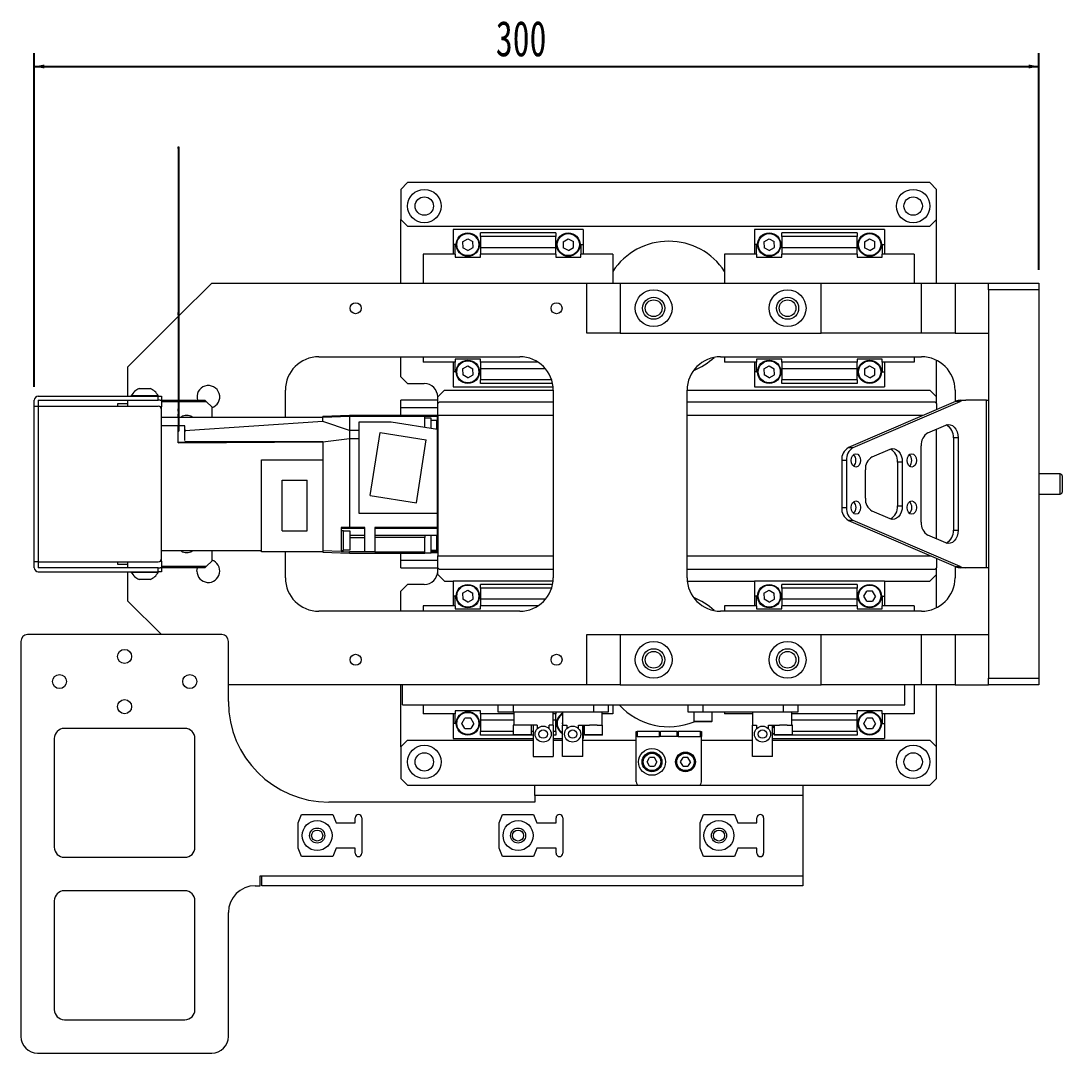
# Model space of a CAD drawing. Header units: millimetres. Extents: x 19 to 1667, y -46 to 1235.
# Drawn here: x 444.6 to 755.6, y 443.2 to 751.5 of the extents above; entities that cross this region are included whole.
import ezdxf

# ---------------------------------------------------------------- set-up
doc = ezdxf.new("R2010")
doc.units = ezdxf.units.MM
doc.header["$LTSCALE"] = 4
doc.layers.add('1', color=70, linetype='Continuous')
doc.styles.add('SLDTEXTSTYLE2', font='TXT', dxfattribs={"width": 0.7})
doc.dimstyles.new('SLDDIMSTYLE1', dxfattribs={"dimtxt": 12.112956, "dimasz": 3, "dimexe": 0, "dimexo": 0.0625, "dimgap": 3.028239, "dimtad": 1, "dimrnd": 1e-09, "dimzin": 12, "dimdsep": 46, "dimtxsty": 'SLDTEXTSTYLE2', "dimsah": 1, "dimcen": 0.09, "dimadec": 0, "dimazin": 3, "dimtfac": 1, "dimtdec": 3, "dimtofl": 0, "dimtmove": 0, "dimatfit": 3, "dimfxl": 0, "dimfrac": 2, "dimtolj": 1, "dimtzin": 12, "dimarcsym": 0})

# ---------------------------------------------------------------- blocks, each defined once
blk = doc.blocks.new('_D')
at = {"layer": '1'}
for p, q in [((448.57, 642.17), (448.57, 741.86)), ((748.57, 677.17), (748.57, 741.86)), ((448.57, 737.86), (748.57, 737.86))]:
    blk.add_line(p, q, dxfattribs=at)
for points in [[(448.57, 737.86), (451.57, 737.26), (451.57, 738.46)], [(748.57, 737.86), (745.57, 738.46), (745.57, 737.26)]]:
    blk.add_solid(points, dxfattribs=at)
at = {"layer": '1', "insert": (586.43, 751.5), "char_height": 10.583, "attachment_point": 1, "style": 'SLDTEXTSTYLE2'}
blk.add_mtext('300', dxfattribs=at)

msp = doc.modelspace()

# ---------------------------------------------------------------- linework, layer by layer
at = {"color": 7, "linetype": 'Continuous', "lineweight": 18}
for p, q in [((491.571, 713.862), (491.771, 713.862)), ((491.571, 713.362), (491.571, 713.862)), ((491.771, 713.362), (491.571, 713.362)), ((491.571, 713.362), (491.571, 664.362)), ((491.771, 713.862), (491.771, 713.362)), ((491.771, 713.362), (491.771, 664.362)), ((560.071, 703.167), (558.071, 701.167)), ((716.071, 703.167), (560.071, 703.167)), ((718.071, 701.167), (716.071, 703.167)), ((558.071, 701.167), (558.071, 692.167)), ((718.071, 692.167), (718.071, 701.167)), ((558.071, 692.167), (560.071, 690.167)), ((558.071, 673.167), (558.071, 692.167)), ((716.071, 690.167), (718.071, 692.167)), ((718.071, 673.167), (718.071, 692.167)), ((560.071, 690.167), (716.071, 690.167)), ((612.471, 689.167), (573.671, 689.167)), ((573.671, 689.167), (573.671, 684.668)), ((604.321, 688.167), (581.821, 688.167)), ((581.821, 687.095), (581.821, 688.167)), ((604.321, 688.167), (604.321, 687.095)), ((612.471, 689.167), (612.471, 684.668)), ((702.471, 689.167), (663.671, 689.167)), ((663.671, 689.167), (663.671, 684.668)), ((694.321, 688.167), (671.821, 688.167)), ((671.821, 687.095), (671.821, 688.167)), ((694.321, 688.167), (694.321, 687.095)), ((702.471, 689.167), (702.471, 684.668)), ((574.321, 684.668), (573.671, 684.668)), ((573.671, 684.668), (573.671, 681.817)), ((574.321, 681.817), (574.321, 684.668)), ((576.518, 685.524), (578.036, 686.44)), ((576.518, 685.524), (576.552, 683.751)), ((578.036, 686.44), (579.589, 685.583)), ((579.623, 683.81), (579.589, 685.583)), ((604.321, 687.095), (581.821, 687.095)), ((581.821, 687.095), (581.821, 683.741)), ((604.321, 683.741), (604.321, 687.095)), ((606.518, 685.524), (608.036, 686.44)), ((606.518, 685.524), (606.552, 683.751)), ((608.036, 686.44), (609.589, 685.583)), ((609.623, 683.81), (609.589, 685.583)), ((611.821, 684.668), (612.471, 684.668)), ((611.821, 684.668), (611.821, 681.817)), ((612.471, 684.668), (612.471, 681.817)), ((664.321, 684.668), (663.671, 684.668)), ((663.671, 684.668), (663.671, 681.817)), ((664.321, 681.817), (664.321, 684.668)), ((666.518, 685.524), (668.036, 686.44)), ((666.518, 685.524), (666.552, 683.751)), ((668.036, 686.44), (669.589, 685.583)), ((669.623, 683.81), (669.589, 685.583)), ((694.321, 687.095), (671.821, 687.095)), ((671.821, 687.095), (671.821, 683.741)), ((694.321, 683.741), (694.321, 687.095)), ((696.518, 685.524), (698.036, 686.44)), ((696.518, 685.524), (696.552, 683.751)), ((698.036, 686.44), (699.589, 685.583)), ((699.623, 683.81), (699.589, 685.583)), ((701.821, 684.668), (701.821, 681.817)), ((701.821, 684.668), (702.471, 684.668)), ((702.471, 684.668), (702.471, 681.817)), ((564.771, 681.817), (564.771, 673.167)), ((573.671, 681.817), (564.771, 681.817)), ((574.321, 681.817), (573.671, 681.817)), ((574.321, 681.817), (574.321, 680.917)), ((578.105, 682.894), (576.552, 683.751)), ((578.105, 682.894), (579.623, 683.81)), ((604.321, 683.741), (581.821, 683.741)), ((581.821, 683.741), (581.821, 681.817)), ((581.821, 680.917), (581.821, 681.817)), ((604.321, 681.817), (581.821, 681.817)), ((604.321, 681.817), (604.321, 683.741)), ((604.321, 681.817), (604.321, 680.917)), ((608.105, 682.894), (606.552, 683.751)), ((608.105, 682.894), (609.623, 683.81)), ((611.821, 680.917), (611.821, 681.817)), ((612.471, 681.817), (611.821, 681.817)), ((621.371, 681.817), (612.471, 681.817)), ((621.371, 681.817), (621.371, 673.167)), ((654.771, 681.817), (654.771, 673.167)), ((663.671, 681.817), (654.771, 681.817)), ((664.321, 681.817), (663.671, 681.817)), ((664.321, 681.817), (664.321, 680.917)), ((668.105, 682.894), (666.552, 683.751)), ((668.105, 682.894), (669.623, 683.81)), ((694.321, 683.741), (671.821, 683.741)), ((671.821, 683.741), (671.821, 681.817)), ((671.821, 680.917), (671.821, 681.817)), ((694.321, 681.817), (671.821, 681.817)), ((694.321, 681.817), (694.321, 683.741)), ((694.321, 681.817), (694.321, 680.917)), ((698.105, 682.894), (696.552, 683.751)), ((698.105, 682.894), (699.623, 683.81)), ((701.821, 680.917), (701.821, 681.817)), ((702.471, 681.817), (701.821, 681.817)), ((711.371, 681.817), (702.471, 681.817)), ((711.371, 681.817), (711.371, 673.167)), ((574.321, 680.917), (581.821, 680.917)), ((604.321, 680.917), (611.821, 680.917)), ((664.321, 680.917), (671.821, 680.917)), ((694.321, 680.917), (701.821, 680.917)), ((501.571, 673.167), (491.771, 663.367)), ((501.571, 673.167), (613.571, 673.167)), ((613.571, 658.167), (613.571, 673.167)), ((613.571, 673.167), (623.571, 673.167)), ((623.571, 673.167), (623.571, 658.167)), ((623.571, 673.167), (683.571, 673.167)), ((683.571, 658.167), (683.571, 673.167)), ((683.571, 673.167), (713.571, 673.167)), ((713.571, 658.167), (713.571, 673.167)), ((713.571, 673.167), (723.571, 673.167)), ((723.571, 673.167), (723.571, 658.167)), ((723.571, 673.167), (733.571, 673.167)), ((733.571, 671.167), (733.571, 673.167)), ((733.571, 673.167), (748.571, 673.167)), ((748.571, 673.167), (748.571, 671.167)), ((733.571, 671.167), (733.571, 555.167)), ((748.571, 671.167), (733.571, 671.167)), ((748.571, 671.167), (748.571, 555.167)), ((491.571, 663.167), (476.571, 648.167)), ((491.571, 664.362), (491.771, 664.362)), ((491.571, 663.862), (491.571, 664.362)), ((491.771, 663.862), (491.571, 663.862)), ((491.571, 663.715), (491.571, 663.862)), ((491.771, 663.715), (491.571, 663.715)), ((491.571, 663.715), (491.571, 635.628)), ((491.771, 664.362), (491.771, 663.862)), ((491.771, 663.862), (491.771, 663.715)), ((491.771, 663.715), (491.771, 635.628)), ((623.571, 658.167), (613.571, 658.167)), ((623.571, 658.167), (683.571, 658.167)), ((713.571, 658.167), (683.571, 658.167)), ((723.571, 658.167), (713.571, 658.167)), ((723.571, 658.167), (733.571, 658.167)), ((533.571, 651.167), (593.571, 651.167)), ((558.071, 645.167), (558.071, 651.167)), ((564.771, 651.167), (564.771, 649.517)), ((581.821, 650.417), (574.321, 650.417)), ((574.321, 650.417), (574.321, 649.517)), ((581.821, 649.517), (581.821, 650.417)), ((653.571, 651.167), (713.571, 651.167)), ((654.771, 651.167), (654.771, 649.517)), ((671.821, 650.417), (664.321, 650.417)), ((664.321, 650.417), (664.321, 649.517)), ((671.821, 649.517), (671.821, 650.417)), ((701.821, 650.417), (694.321, 650.417)), ((694.321, 650.417), (694.321, 649.517)), ((701.821, 649.517), (701.821, 650.417)), ((711.371, 651.167), (711.371, 649.517)), ((718.071, 639.167), (718.071, 650.097)), ((476.571, 639.367), (476.571, 648.167)), ((573.671, 649.517), (564.771, 649.517)), ((574.321, 649.517), (573.671, 649.517)), ((573.671, 649.517), (573.671, 646.666)), ((574.321, 646.666), (574.321, 649.517)), ((576.518, 647.524), (578.036, 648.44)), ((576.518, 647.524), (576.552, 645.751)), ((578.036, 648.44), (579.589, 647.583)), ((579.623, 645.81), (579.589, 647.583)), ((599.073, 649.517), (581.821, 649.517)), ((581.821, 649.517), (581.821, 647.593)), ((601.232, 647.593), (581.821, 647.593)), ((581.821, 647.593), (581.821, 644.239)), ((663.671, 649.517), (654.771, 649.517)), ((664.321, 649.517), (663.671, 649.517)), ((663.671, 649.517), (663.671, 646.666)), ((664.321, 646.666), (664.321, 649.517)), ((666.518, 647.524), (668.036, 648.44)), ((666.518, 647.524), (666.552, 645.751)), ((668.036, 648.44), (669.589, 647.583)), ((669.623, 645.81), (669.589, 647.583)), ((694.321, 649.517), (671.821, 649.517)), ((671.821, 649.517), (671.821, 647.593)), ((694.321, 647.593), (671.821, 647.593)), ((671.821, 647.593), (671.821, 644.239)), ((694.321, 647.593), (694.321, 649.517)), ((694.321, 644.239), (694.321, 647.593)), ((696.518, 647.524), (698.036, 648.44)), ((696.518, 647.524), (696.552, 645.751)), ((698.036, 648.44), (699.589, 647.583)), ((699.623, 645.81), (699.589, 647.583)), ((702.471, 649.517), (701.821, 649.517)), ((701.821, 649.517), (701.821, 646.666)), ((711.371, 649.517), (702.471, 649.517)), ((702.471, 649.517), (702.471, 646.666)), ((558.071, 645.167), (560.071, 643.167)), ((574.321, 646.666), (573.671, 646.666)), ((573.671, 646.666), (573.671, 642.167)), ((578.105, 644.894), (576.552, 645.751)), ((578.105, 644.894), (579.623, 645.81)), ((603.087, 644.239), (581.821, 644.239)), ((581.821, 643.167), (581.821, 644.239)), ((664.321, 646.666), (663.671, 646.666)), ((663.671, 646.666), (663.671, 642.167)), ((668.105, 644.894), (666.552, 645.751)), ((668.105, 644.894), (669.623, 645.81)), ((694.321, 644.239), (671.821, 644.239)), ((671.821, 643.167), (671.821, 644.239)), ((694.321, 644.239), (694.321, 643.167)), ((698.105, 644.894), (696.552, 645.751)), ((698.105, 644.894), (699.623, 645.81)), ((701.821, 646.666), (702.471, 646.666)), ((702.471, 646.666), (702.471, 642.167)), ((479.927, 641.667), (481.571, 641.667)), ((481.571, 641.667), (483.214, 641.667)), ((523.571, 633.167), (523.571, 641.167)), ((560.071, 643.167), (565.071, 643.167)), ((571.071, 641.167), (569.071, 639.167)), ((571.071, 641.167), (603.571, 641.167)), ((573.671, 642.167), (603.52, 642.167)), ((603.369, 643.167), (581.821, 643.167)), ((603.571, 641.167), (603.571, 585.167)), ((643.571, 641.167), (716.071, 641.167)), ((643.571, 585.167), (643.571, 641.167)), ((663.671, 642.167), (702.471, 642.167)), ((694.321, 643.167), (671.821, 643.167)), ((718.071, 639.167), (716.071, 641.167)), ((723.571, 641.167), (723.571, 637.766)), ((448.571, 636.367), (448.571, 638.167)), ((449.771, 639.367), (485.571, 639.367)), ((449.771, 638.167), (485.571, 638.167)), ((449.771, 638.167), (449.771, 636.367)), ((476.571, 636.367), (476.571, 638.167)), ((477.571, 639.567), (477.571, 639.367)), ((477.571, 639.567), (481.571, 639.567)), ((481.571, 639.567), (485.571, 639.567)), ((485.571, 639.367), (485.571, 639.567)), ((485.571, 638.167), (485.571, 639.367)), ((485.571, 639.367), (486.571, 639.367)), ((486.171, 638.167), (485.571, 638.167)), ((486.171, 638.167), (486.571, 638.167)), ((486.571, 639.367), (486.571, 638.167)), ((486.571, 638.167), (486.571, 636.167)), ((486.571, 638.167), (491.571, 638.167)), ((491.571, 637.667), (486.571, 637.667)), ((491.771, 638.167), (499.571, 638.167)), ((500.071, 637.667), (491.771, 637.667)), ((500.071, 637.667), (499.571, 638.167)), ((501.571, 636.167), (500.071, 637.667)), ((569.071, 638.167), (558.071, 638.167)), ((558.071, 636.042), (558.071, 638.167)), ((569.071, 638.167), (569.071, 639.167)), ((569.071, 637.167), (569.071, 638.167)), ((569.571, 637.667), (569.071, 637.167)), ((569.571, 637.667), (603.571, 637.667)), ((643.571, 637.667), (717.571, 637.667)), ((723.693, 637.819), (691.733, 624.031)), ((693.147, 624.031), (725.107, 637.819)), ((718.071, 637.167), (717.571, 637.667)), ((718.071, 637.167), (718.071, 639.167)), ((725.107, 637.819), (723.693, 637.819)), ((725.343, 638.167), (726.757, 638.167)), ((732.985, 638.167), (726.757, 638.167)), ((732.985, 588.167), (732.985, 638.167)), ((732.985, 638.167), (733.571, 638.167)), ((448.571, 589.967), (448.571, 636.367)), ((448.571, 636.367), (449.771, 636.367)), ((449.771, 636.367), (449.771, 589.967)), ((449.771, 636.367), (485.571, 636.367)), ((473.571, 637.167), (476.571, 637.167)), ((473.571, 636.367), (473.571, 637.167)), ((486.571, 636.167), (486.171, 636.167)), ((486.571, 635.367), (486.571, 636.167)), ((486.571, 590.967), (486.571, 635.367)), ((491.571, 635.628), (491.771, 635.628)), ((491.571, 634.921), (491.571, 635.628)), ((491.771, 634.921), (491.571, 634.921)), ((491.571, 634.921), (491.571, 634.036)), ((491.771, 635.628), (491.771, 634.921)), ((491.771, 634.921), (491.771, 634.036)), ((501.571, 636.167), (501.571, 633.167)), ((558.071, 636.042), (569.071, 636.042)), ((558.071, 633.667), (558.071, 636.042)), ((569.071, 633.667), (569.071, 637.167)), ((718.071, 637.167), (718.071, 635.393)), ((486.571, 633.167), (491.571, 633.167)), ((491.571, 634.036), (491.771, 634.036)), ((491.571, 633.22), (491.571, 634.036)), ((491.771, 633.22), (491.571, 633.22)), ((491.571, 633.22), (491.571, 630.667)), ((491.771, 634.036), (491.771, 633.22)), ((491.771, 633.22), (491.771, 628.968)), ((491.771, 633.167), (534.771, 633.167)), ((534.771, 631.87), (493.571, 629.054)), ((542.773, 633.667), (534.769, 633.37)), ((534.771, 633.167), (542.771, 633.467)), ((534.771, 633.167), (534.771, 633.37)), ((534.771, 631.875), (534.771, 633.167)), ((542.771, 629.118), (534.771, 631.875)), ((568.971, 633.667), (542.769, 633.667)), ((542.771, 633.467), (542.771, 633.667)), ((542.771, 633.467), (542.771, 629.118)), ((542.771, 633.467), (565.271, 633.467)), ((545.571, 631.767), (555.153, 631.767)), ((545.571, 604.367), (545.571, 631.767)), ((555.153, 631.767), (568.971, 629.578)), ((565.271, 630.164), (565.271, 633.467)), ((565.271, 633.467), (568.971, 633.467)), ((567.071, 632.875), (565.271, 632.875)), ((567.071, 629.875), (567.071, 632.875)), ((568.771, 632.125), (567.071, 632.125)), ((568.771, 629.61), (568.771, 632.125)), ((568.971, 633.467), (568.971, 633.667)), ((568.971, 629.875), (568.971, 633.467)), ((603.571, 633.667), (569.071, 633.667)), ((569.071, 633.667), (569.071, 591.667)), ((714.069, 633.667), (643.571, 633.667)), ((486.571, 630.667), (491.571, 630.667)), ((491.571, 625.47), (491.571, 630.667)), ((491.571, 628.968), (491.771, 628.968)), ((491.571, 628.93), (491.771, 628.93)), ((491.771, 628.968), (491.771, 628.93)), ((493.571, 629.054), (493.571, 630.572)), ((493.571, 629.404), (493.571, 628.704)), ((545.571, 629.121), (542.771, 629.121)), ((542.771, 629.118), (542.771, 628.485)), ((548.871, 609.779), (551.843, 628.545)), ((551.843, 628.545), (565.671, 626.355)), ((568.971, 629.875), (568.771, 629.875)), ((568.971, 629.578), (568.971, 629.875)), ((568.971, 604.367), (568.971, 629.578)), ((715.482, 628.439), (720.846, 630.753)), ((718.071, 596.778), (718.071, 629.556)), ((491.571, 625.47), (534.771, 625.77)), ((534.771, 625.77), (493.571, 625.766)), ((493.571, 625.596), (493.571, 625.766)), ((534.771, 625.775), (542.771, 626.775)), ((534.771, 625.77), (534.771, 625.775)), ((534.771, 625.77), (534.771, 620.367)), ((542.771, 626.775), (542.771, 600.167)), ((542.771, 626.775), (545.571, 626.775)), ((562.698, 607.589), (565.671, 626.355)), ((724.5, 626.927), (723.085, 626.927)), ((723.085, 626.927), (723.085, 599.407)), ((724.5, 626.927), (724.5, 599.407)), ((691.733, 624.031), (693.147, 624.031)), ((698.804, 621.244), (704.168, 623.558)), ((713.479, 601.721), (713.479, 624.613)), ((516.471, 620.367), (534.771, 620.367)), ((516.471, 592.867), (516.471, 620.367)), ((534.771, 620.367), (534.771, 592.867)), ((691.144, 620.205), (689.73, 620.205)), ((689.73, 620.205), (689.73, 606.129)), ((691.144, 620.205), (691.144, 606.129)), ((707.822, 619.732), (706.408, 619.732)), ((706.408, 619.732), (706.408, 606.602)), ((707.822, 619.732), (707.822, 606.602)), ((696.801, 608.916), (696.801, 617.418)), ((754.971, 616.167), (748.571, 616.167)), ((754.971, 610.167), (754.971, 616.167)), ((522.646, 614.317), (530.096, 614.317)), ((522.646, 599.217), (522.646, 614.317)), ((530.096, 599.217), (530.096, 614.317)), ((755.571, 615.567), (755.571, 610.767)), ((548.871, 609.779), (562.698, 607.589)), ((748.571, 610.167), (754.971, 610.167)), ((706.408, 606.602), (707.822, 606.602)), ((568.971, 604.367), (545.571, 604.367)), ((568.971, 600.167), (568.971, 604.367)), ((689.73, 606.129), (691.144, 606.129)), ((704.168, 602.776), (698.804, 605.09)), ((693.147, 602.303), (691.733, 602.303)), ((691.733, 602.303), (723.693, 588.515)), ((725.107, 588.515), (693.147, 602.303)), ((522.646, 599.217), (530.096, 599.217)), ((542.771, 600.167), (540.271, 600.167)), ((540.271, 600.167), (540.271, 592.961)), ((547.271, 599.826), (540.271, 599.826)), ((540.971, 599.217), (540.271, 599.217)), ((540.971, 593.317), (540.971, 599.217)), ((542.971, 599.067), (540.971, 599.067)), ((547.271, 600.167), (542.771, 600.167)), ((542.971, 593.467), (542.971, 599.067)), ((542.971, 597.933), (547.271, 597.933)), ((542.971, 597.181), (547.271, 597.181)), ((547.271, 592.867), (547.271, 600.167)), ((568.971, 600.167), (550.271, 600.167)), ((550.271, 600.167), (550.271, 592.867)), ((568.971, 599.826), (550.271, 599.826)), ((550.271, 597.933), (565.271, 597.933)), ((565.271, 597.181), (550.271, 597.181)), ((565.271, 597.933), (565.271, 597.863)), ((565.271, 597.867), (568.971, 597.867)), ((565.271, 597.863), (565.271, 597.181)), ((565.271, 592.867), (565.271, 597.181)), ((567.071, 592.631), (567.071, 597.881)), ((568.771, 593.381), (568.771, 597.867)), ((568.971, 600.167), (568.971, 599.826)), ((568.971, 597.867), (568.971, 599.826)), ((568.971, 595.631), (568.971, 597.867)), ((720.846, 595.581), (715.482, 597.895)), ((723.085, 599.407), (724.5, 599.407)), ((568.971, 595.631), (568.771, 595.631)), ((568.971, 592.867), (568.971, 595.631)), ((516.471, 593.167), (486.571, 593.167)), ((486.571, 590.167), (486.571, 590.967)), ((501.571, 593.167), (501.571, 590.167)), ((534.771, 592.867), (516.471, 592.867)), ((523.571, 585.167), (523.571, 592.867)), ((534.769, 592.767), (542.772, 592.467)), ((540.271, 592.961), (534.771, 593.167)), ((540.271, 593.317), (540.971, 593.317)), ((540.271, 592.961), (542.771, 592.867)), ((540.971, 593.467), (542.971, 593.467)), ((542.769, 592.467), (565.271, 592.467)), ((547.271, 592.867), (542.771, 592.867)), ((550.271, 592.867), (547.271, 592.867)), ((550.271, 592.867), (565.271, 592.867)), ((558.071, 590.292), (558.071, 592.467)), ((565.271, 592.467), (565.271, 592.867)), ((565.271, 592.631), (567.071, 592.631)), ((567.071, 593.381), (568.771, 593.381)), ((568.971, 592.867), (567.071, 592.867)), ((567.071, 592.667), (568.971, 592.667)), ((568.971, 592.667), (568.971, 592.867)), ((569.071, 591.667), (603.571, 591.667)), ((569.071, 588.167), (569.071, 591.667)), ((643.571, 591.667), (716.387, 591.667)), ((718.071, 590.94), (718.071, 588.167)), ((449.771, 589.967), (448.571, 589.967)), ((448.571, 588.167), (448.571, 589.967)), ((449.771, 589.967), (485.571, 589.967)), ((449.771, 589.967), (449.771, 588.167)), ((485.571, 588.167), (449.771, 588.167)), ((473.571, 589.167), (473.571, 589.967)), ((476.571, 589.167), (473.571, 589.167)), ((476.571, 588.167), (476.571, 589.967)), ((485.571, 586.967), (485.571, 588.167)), ((485.571, 588.167), (486.171, 588.167)), ((486.171, 590.167), (486.571, 590.167)), ((486.571, 588.167), (486.171, 588.167)), ((486.571, 590.167), (486.571, 588.167)), ((486.571, 588.667), (500.071, 588.667)), ((486.571, 588.167), (486.571, 586.967)), ((499.571, 588.167), (486.571, 588.167)), ((497.171, 587.167), (497.321, 588.167)), ((499.571, 588.167), (500.071, 588.667)), ((500.071, 588.667), (501.571, 590.167)), ((569.071, 590.292), (558.071, 590.292)), ((558.071, 588.167), (558.071, 590.292)), ((558.071, 588.167), (569.071, 588.167)), ((569.071, 588.167), (569.571, 587.667)), ((569.071, 586.167), (569.071, 588.167)), ((717.571, 587.667), (718.071, 588.167)), ((718.071, 586.167), (718.071, 588.167)), ((723.571, 588.568), (723.571, 585.167)), ((723.693, 588.515), (725.107, 588.515)), ((726.757, 588.167), (725.343, 588.167)), ((732.985, 588.167), (726.757, 588.167)), ((733.571, 588.167), (732.985, 588.167)), ((449.771, 586.967), (485.571, 586.967)), ((476.571, 578.167), (476.571, 586.967)), ((477.571, 586.967), (477.571, 586.767)), ((485.571, 586.767), (477.571, 586.767)), ((485.571, 586.767), (485.571, 586.967)), ((486.571, 586.967), (485.571, 586.967)), ((569.071, 586.167), (571.071, 584.167)), ((603.571, 587.667), (569.571, 587.667)), ((717.571, 587.667), (643.571, 587.667)), ((716.071, 584.167), (718.071, 586.167)), ((718.071, 576.237), (718.071, 586.167)), ((483.214, 584.667), (479.927, 584.667)), ((560.071, 583.167), (558.071, 581.167)), ((565.071, 583.167), (560.071, 583.167)), ((571.071, 584.167), (573.671, 584.167)), ((603.52, 584.167), (573.671, 584.167)), ((573.671, 584.167), (573.671, 579.668)), ((603.369, 583.167), (581.821, 583.167)), ((581.821, 582.095), (581.821, 583.167)), ((603.087, 582.095), (581.821, 582.095)), ((581.821, 582.095), (581.821, 578.741)), ((643.621, 584.167), (663.671, 584.167)), ((702.471, 584.167), (663.671, 584.167)), ((663.671, 584.167), (663.671, 579.668)), ((694.321, 583.167), (671.821, 583.167)), ((671.821, 582.095), (671.821, 583.167)), ((694.321, 582.095), (671.821, 582.095)), ((671.821, 582.095), (671.821, 578.741)), ((694.321, 583.167), (694.321, 582.095)), ((694.321, 578.741), (694.321, 582.095)), ((702.471, 584.167), (702.471, 579.668)), ((702.471, 584.167), (716.071, 584.167)), ((558.071, 575.167), (558.071, 581.167)), ((574.321, 579.668), (573.671, 579.668)), ((573.671, 579.668), (573.671, 576.817)), ((574.321, 576.817), (574.321, 579.668)), ((576.518, 580.524), (578.036, 581.44)), ((576.518, 580.524), (576.552, 578.751)), ((578.105, 577.894), (576.552, 578.751)), ((578.036, 581.44), (579.589, 580.583)), ((578.105, 577.894), (579.623, 578.81)), ((579.623, 578.81), (579.589, 580.583)), ((601.232, 578.741), (581.821, 578.741)), ((581.821, 578.741), (581.821, 576.817)), ((664.321, 579.668), (663.671, 579.668)), ((663.671, 579.668), (663.671, 576.817)), ((664.321, 576.817), (664.321, 579.668)), ((666.518, 580.524), (668.036, 581.44)), ((666.518, 580.524), (666.552, 578.751)), ((668.105, 577.894), (666.552, 578.751)), ((668.036, 581.44), (669.589, 580.583)), ((668.105, 577.894), (669.623, 578.81)), ((669.623, 578.81), (669.589, 580.583)), ((694.321, 578.741), (671.821, 578.741)), ((671.821, 578.741), (671.821, 576.817)), ((694.321, 576.817), (694.321, 578.741)), ((696.298, 579.667), (697.184, 581.202)), ((697.184, 578.131), (696.298, 579.667)), ((698.957, 581.202), (697.184, 581.202)), ((699.844, 579.667), (698.957, 581.202)), ((699.844, 579.667), (698.957, 578.131)), ((701.821, 579.668), (702.471, 579.668)), ((701.821, 579.668), (701.821, 576.817)), ((702.471, 579.668), (702.471, 576.817)), ((476.571, 578.167), (486.571, 568.167)), ((564.771, 576.817), (564.771, 575.167)), ((573.671, 576.817), (564.771, 576.817)), ((574.321, 576.817), (573.671, 576.817)), ((574.321, 576.817), (574.321, 575.917)), ((574.321, 575.917), (581.821, 575.917)), ((581.821, 575.917), (581.821, 576.817)), ((599.073, 576.817), (581.821, 576.817)), ((654.771, 576.817), (654.771, 575.167)), ((663.671, 576.817), (654.771, 576.817)), ((664.321, 576.817), (663.671, 576.817)), ((664.321, 576.817), (664.321, 575.917)), ((664.321, 575.917), (671.821, 575.917)), ((671.821, 575.917), (671.821, 576.817)), ((694.321, 576.817), (671.821, 576.817)), ((694.321, 576.817), (694.321, 575.917)), ((694.321, 575.917), (701.821, 575.917)), ((697.184, 578.131), (698.957, 578.131)), ((701.821, 575.917), (701.821, 576.817)), ((702.471, 576.817), (701.821, 576.817)), ((711.371, 576.817), (702.471, 576.817)), ((711.371, 576.817), (711.371, 575.167)), ((593.571, 575.167), (533.571, 575.167)), ((713.571, 575.167), (653.571, 575.167)), ((444.571, 566.167), (444.571, 448.167)), ((504.571, 568.167), (446.571, 568.167)), ((506.571, 548.167), (506.571, 566.167)), ((613.571, 553.167), (613.571, 568.167)), ((613.571, 568.167), (623.571, 568.167)), ((623.571, 568.167), (623.571, 553.167)), ((623.571, 568.167), (683.571, 568.167)), ((683.571, 553.167), (683.571, 568.167)), ((683.571, 568.167), (713.571, 568.167)), ((713.571, 553.167), (713.571, 568.167)), ((713.571, 568.167), (723.571, 568.167)), ((723.571, 568.167), (723.571, 553.167)), ((723.571, 568.167), (733.571, 568.167)), ((733.571, 555.167), (748.571, 555.167)), ((733.571, 553.167), (733.571, 555.167)), ((748.571, 555.167), (748.571, 553.167)), ((613.571, 553.167), (506.571, 553.167)), ((558.071, 534.667), (558.071, 553.167)), ((558.571, 547.167), (558.571, 553.167)), ((623.571, 553.167), (613.571, 553.167)), ((623.571, 553.167), (683.571, 553.167)), ((713.571, 553.167), (683.571, 553.167)), ((708.571, 547.167), (708.571, 553.167)), ((711.371, 553.167), (711.371, 544.517)), ((723.571, 553.167), (713.571, 553.167)), ((718.071, 534.667), (718.071, 553.167)), ((723.571, 553.167), (733.571, 553.167)), ((748.571, 553.167), (733.571, 553.167)), ((558.571, 547.167), (708.571, 547.167)), ((564.771, 547.167), (564.771, 544.517)), ((573.671, 544.517), (564.771, 544.517)), ((574.321, 544.517), (573.671, 544.517)), ((573.671, 544.517), (573.671, 541.666)), ((581.821, 545.417), (574.321, 545.417)), ((574.321, 545.417), (574.321, 544.517)), ((574.321, 541.666), (574.321, 544.517)), ((581.821, 544.517), (581.821, 545.417)), ((591.871, 544.517), (581.821, 544.517)), ((581.821, 544.517), (581.821, 542.593)), ((587.071, 547.167), (587.071, 545.167)), ((587.071, 545.167), (591.571, 545.167)), ((591.571, 547.167), (591.571, 545.167)), ((591.571, 547.167), (615.571, 547.167)), ((591.571, 545.167), (615.571, 545.167)), ((591.871, 541.167), (591.871, 545.167)), ((603.571, 541.167), (603.571, 545.167)), ((604.321, 544.517), (603.571, 544.517)), ((604.321, 545.167), (604.321, 544.517)), ((604.321, 542.593), (604.321, 544.517)), ((606.371, 545.167), (606.371, 541.167)), ((615.571, 547.167), (615.571, 545.167)), ((615.571, 545.167), (620.071, 545.167)), ((618.071, 545.167), (618.071, 541.167)), ((621.371, 544.517), (618.071, 544.517)), ((620.071, 545.167), (620.071, 547.167)), ((621.371, 547.167), (621.371, 544.517)), ((643.771, 547.167), (643.771, 545.167)), ((643.771, 545.167), (648.271, 545.167)), ((645.521, 545.167), (645.521, 542.317)), ((648.271, 547.167), (648.271, 545.167)), ((648.271, 547.167), (672.271, 547.167)), ((648.271, 545.167), (672.271, 545.167)), ((651.021, 542.317), (651.021, 545.167)), ((654.771, 545.167), (654.771, 544.517)), ((663.071, 544.517), (654.771, 544.517)), ((663.071, 545.167), (663.071, 541.167)), ((672.271, 547.167), (672.271, 545.167)), ((672.271, 545.167), (676.771, 545.167)), ((674.771, 545.167), (674.771, 541.167)), ((694.321, 544.517), (674.771, 544.517)), ((676.771, 545.167), (676.771, 547.167)), ((701.821, 545.417), (694.321, 545.417)), ((694.321, 545.417), (694.321, 544.517)), ((694.321, 542.593), (694.321, 544.517)), ((701.821, 544.517), (701.821, 545.417)), ((702.471, 544.517), (701.821, 544.517)), ((701.821, 544.517), (701.821, 541.666)), ((711.371, 544.517), (702.471, 544.517)), ((702.471, 544.517), (702.471, 541.666)), ((574.321, 541.666), (573.671, 541.666)), ((573.671, 541.666), (573.671, 537.167)), ((576.298, 541.667), (577.184, 543.202)), ((577.184, 540.131), (576.298, 541.667)), ((578.957, 543.202), (577.184, 543.202)), ((579.844, 541.667), (578.957, 543.202)), ((579.844, 541.667), (578.957, 540.131)), ((591.871, 542.593), (581.821, 542.593)), ((581.821, 542.593), (581.821, 539.239)), ((591.621, 541.167), (591.621, 538.317)), ((591.871, 541.167), (591.621, 541.167)), ((593.225, 541.167), (591.871, 541.167)), ((595.516, 541.167), (593.225, 541.167)), ((598.821, 541.167), (595.516, 541.167)), ((597.121, 538.317), (597.121, 541.167)), ((597.571, 541.167), (597.571, 531.767)), ((598.821, 541.167), (598.821, 540.109)), ((603.571, 541.167), (602.321, 541.167)), ((602.321, 540.109), (602.321, 541.167)), ((604.321, 542.593), (603.571, 542.593)), ((603.571, 541.167), (603.571, 531.767)), ((604.321, 539.239), (604.321, 542.593)), ((606.298, 541.667), (606.371, 541.793)), ((606.371, 541.54), (606.298, 541.667)), ((606.371, 541.167), (607.621, 541.167)), ((606.371, 531.767), (606.371, 541.167)), ((607.621, 541.167), (607.621, 540.109)), ((611.121, 541.167), (614.425, 541.167)), ((611.121, 540.109), (611.121, 541.167)), ((612.371, 531.767), (612.371, 541.167)), ((612.471, 541.167), (612.471, 537.167)), ((612.821, 541.167), (612.821, 538.317)), ((616.716, 541.167), (614.425, 541.167)), ((616.716, 541.167), (618.071, 541.167)), ((618.321, 541.167), (618.071, 541.167)), ((618.321, 538.317), (618.321, 541.167)), ((645.521, 542.317), (651.021, 542.317)), ((650.871, 542.167), (645.671, 542.167)), ((663.071, 541.167), (664.321, 541.167)), ((663.071, 531.767), (663.071, 541.167)), ((664.321, 541.167), (664.321, 540.109)), ((667.821, 541.167), (671.125, 541.167)), ((667.821, 540.109), (667.821, 541.167)), ((669.071, 531.767), (669.071, 541.167)), ((669.521, 541.167), (669.521, 538.317)), ((673.416, 541.167), (671.125, 541.167)), ((673.416, 541.167), (674.771, 541.167)), ((694.321, 542.593), (674.771, 542.593)), ((675.021, 541.167), (674.771, 541.167)), ((675.021, 538.317), (675.021, 541.167)), ((694.321, 539.239), (694.321, 542.593)), ((696.298, 541.667), (697.184, 543.202)), ((697.184, 540.131), (696.298, 541.667)), ((698.957, 543.202), (697.184, 543.202)), ((699.844, 541.667), (698.957, 543.202)), ((699.844, 541.667), (698.957, 540.131)), ((701.821, 541.666), (702.471, 541.666)), ((702.471, 541.666), (702.471, 537.167)), ((493.571, 540.167), (457.571, 540.167)), ((577.184, 540.131), (578.957, 540.131)), ((591.621, 539.239), (581.821, 539.239)), ((581.821, 538.167), (581.821, 539.239)), ((591.771, 538.167), (581.821, 538.167)), ((591.621, 538.317), (597.121, 538.317)), ((596.971, 538.167), (591.771, 538.167)), ((597.571, 538.167), (596.971, 538.167)), ((597.571, 539.239), (597.121, 539.239)), ((604.321, 539.239), (603.571, 539.239)), ((604.321, 538.167), (603.571, 538.167)), ((604.321, 539.239), (604.321, 538.167)), ((612.821, 538.317), (618.321, 538.317)), ((618.171, 538.167), (612.971, 538.167)), ((628.321, 537.717), (628.321, 539.217)), ((628.321, 539.217), (628.613, 539.217)), ((628.613, 539.217), (628.613, 537.717)), ((635.278, 539.217), (628.613, 539.217)), ((635.278, 537.717), (635.278, 539.217)), ((635.278, 539.217), (635.571, 539.217)), ((635.571, 537.717), (635.571, 539.217)), ((640.571, 539.217), (635.571, 539.217)), ((640.571, 537.717), (640.571, 539.217)), ((640.571, 539.217), (640.863, 539.217)), ((640.863, 539.217), (640.863, 537.717)), ((647.528, 539.217), (640.863, 539.217)), ((647.528, 537.717), (647.528, 539.217)), ((647.528, 539.217), (647.821, 539.217)), ((647.821, 539.217), (647.821, 537.717)), ((669.521, 541.107), (669.071, 540.328)), ((669.521, 538.317), (675.021, 538.317)), ((674.871, 538.167), (669.671, 538.167)), ((694.321, 538.167), (674.871, 538.167)), ((694.321, 539.239), (675.021, 539.239)), ((694.321, 539.239), (694.321, 538.167)), ((697.184, 540.131), (698.957, 540.131)), ((454.571, 537.167), (454.571, 504.667)), ((496.571, 504.667), (496.571, 537.167)), ((560.071, 536.667), (558.071, 534.667)), ((560.071, 536.667), (597.571, 536.667)), ((573.671, 537.167), (597.571, 537.167)), ((603.571, 537.167), (606.371, 537.167)), ((603.571, 536.667), (606.371, 536.667)), ((612.371, 537.167), (612.471, 537.167)), ((612.371, 536.667), (628.321, 536.667)), ((628.613, 537.717), (628.321, 537.717)), ((628.321, 524.167), (628.321, 537.717)), ((628.613, 537.717), (635.278, 537.717)), ((635.571, 537.717), (635.278, 537.717)), ((640.571, 537.717), (635.571, 537.717)), ((640.863, 537.717), (640.571, 537.717)), ((640.863, 537.717), (647.528, 537.717)), ((647.821, 537.717), (647.528, 537.717)), ((647.821, 524.167), (647.821, 537.717)), ((647.821, 536.667), (663.071, 536.667)), ((669.071, 537.167), (702.471, 537.167)), ((669.071, 536.667), (716.071, 536.667)), ((718.071, 534.667), (716.071, 536.667)), ((558.071, 534.667), (558.071, 525.167)), ((718.071, 525.167), (718.071, 534.667)), ((597.571, 531.767), (603.571, 531.767)), ((612.371, 531.767), (606.371, 531.767)), ((631.593, 530.167), (632.332, 531.447)), ((632.332, 528.887), (631.593, 530.167)), ((633.81, 531.447), (632.332, 531.447)), ((632.332, 528.887), (633.81, 528.887)), ((634.549, 530.167), (633.81, 531.447)), ((634.549, 530.167), (633.81, 528.887)), ((641.593, 530.167), (642.332, 531.447)), ((642.332, 528.887), (641.593, 530.167)), ((643.81, 531.447), (642.332, 531.447)), ((642.332, 528.887), (643.81, 528.887)), ((644.549, 530.167), (643.81, 531.447)), ((644.549, 530.167), (643.81, 528.887)), ((669.071, 531.767), (663.071, 531.767)), ((558.071, 525.167), (560.071, 523.167)), ((560.071, 523.167), (598.071, 523.167)), ((598.071, 523.167), (678.071, 523.167)), ((598.071, 520.167), (598.071, 523.167)), ((678.071, 523.167), (678.071, 520.167)), ((678.071, 523.167), (716.071, 523.167)), ((716.071, 523.167), (718.071, 525.167)), ((598.071, 520.167), (598.071, 518.167)), ((678.071, 520.167), (598.071, 520.167)), ((678.071, 520.167), (678.071, 496.167)), ((598.071, 518.167), (536.571, 518.167)), ((527.421, 511.917), (528.421, 514.467)), ((528.421, 514.467), (537.721, 514.467)), ((537.721, 514.467), (538.721, 511.917)), ((544.421, 511.917), (544.421, 513.467)), ((546.421, 513.467), (546.421, 502.867)), ((587.421, 511.917), (588.421, 514.467)), ((588.421, 514.467), (597.721, 514.467)), ((597.721, 514.467), (598.721, 511.917)), ((604.421, 511.917), (604.421, 513.467)), ((606.421, 513.467), (606.421, 502.867)), ((647.421, 511.917), (648.421, 514.467)), ((648.421, 514.467), (657.721, 514.467)), ((657.721, 514.467), (658.721, 511.917)), ((664.421, 511.917), (664.421, 513.467)), ((666.421, 513.467), (666.421, 502.867)), ((527.421, 504.417), (527.421, 511.917)), ((538.721, 511.917), (544.421, 511.917)), ((587.421, 504.417), (587.421, 511.917)), ((598.721, 511.917), (604.421, 511.917)), ((647.421, 504.417), (647.421, 511.917)), ((658.721, 511.917), (664.421, 511.917)), ((528.421, 501.867), (527.421, 504.417)), ((538.721, 504.417), (537.721, 501.867)), ((544.421, 504.417), (538.721, 504.417)), ((544.421, 502.867), (544.421, 504.417)), ((588.421, 501.867), (587.421, 504.417)), ((598.721, 504.417), (597.721, 501.867)), ((604.421, 504.417), (598.721, 504.417)), ((604.421, 502.867), (604.421, 504.417)), ((648.421, 501.867), (647.421, 504.417)), ((658.721, 504.417), (657.721, 501.867)), ((664.421, 504.417), (658.721, 504.417)), ((664.421, 502.867), (664.421, 504.417)), ((457.571, 501.667), (493.571, 501.667)), ((537.721, 501.867), (528.421, 501.867)), ((597.721, 501.867), (588.421, 501.867)), ((657.721, 501.867), (648.421, 501.867)), ((516.071, 496.167), (516.571, 496.167)), ((516.071, 493.167), (516.071, 496.167)), ((516.571, 496.167), (678.071, 496.167)), ((516.571, 493.167), (516.571, 496.167)), ((678.071, 496.167), (678.071, 493.167)), ((493.571, 491.667), (457.571, 491.667)), ((514.571, 493.167), (516.071, 493.167)), ((678.071, 493.167), (516.571, 493.167)), ((454.571, 488.667), (454.571, 456.167)), ((496.571, 456.167), (496.571, 488.667)), ((506.571, 448.167), (506.571, 485.167)), ((457.571, 453.167), (493.571, 453.167)), ((449.571, 443.167), (501.571, 443.167))]:
    msp.add_line(p, q, dxfattribs=at)
at = {"color": 7, "linetype": 'Continuous', "lineweight": 18, "flags": 128}
for points in [[(720.846, 630.753), (721.494, 630.919), (722.151, 630.869), (722.783, 630.605), (723.354, 630.142), (723.834, 629.504), (724.197, 628.727), (724.423, 627.852), (724.5, 626.927)], [(692.558, 620.205), (692.666, 620.971), (692.973, 621.619), (693.431, 622.053), (693.973, 622.205), (694.514, 622.053), (694.973, 621.619), (695.279, 620.971), (695.387, 620.205), (695.279, 619.44), (694.973, 618.791), (694.514, 618.357), (693.973, 618.205), (693.431, 618.357), (692.973, 618.791), (692.666, 619.44), (692.558, 620.205)], [(704.168, 623.558), (704.816, 623.724), (705.474, 623.674), (706.105, 623.41), (706.677, 622.947), (707.157, 622.309), (707.519, 621.532), (707.745, 620.657), (707.822, 619.732)], [(709.236, 620.205), (709.344, 620.971), (709.65, 621.619), (710.109, 622.053), (710.65, 622.205), (711.191, 622.053), (711.65, 621.619), (711.957, 620.971), (712.065, 620.205), (711.957, 619.44), (711.65, 618.791), (711.191, 618.357), (710.65, 618.205), (710.109, 618.357), (709.65, 618.791), (709.344, 619.44), (709.236, 620.205)], [(692.558, 606.129), (692.666, 606.894), (692.973, 607.543), (693.431, 607.976), (693.973, 608.129), (694.514, 607.976), (694.973, 607.543), (695.279, 606.894), (695.387, 606.129), (695.279, 605.363), (694.973, 604.715), (694.514, 604.281), (693.973, 604.129), (693.431, 604.281), (692.973, 604.715), (692.666, 605.363), (692.558, 606.129)], [(707.822, 606.602), (707.745, 605.677), (707.519, 604.802), (707.157, 604.025), (706.677, 603.387), (706.105, 602.924), (705.474, 602.66), (704.816, 602.61), (704.168, 602.776)], [(709.236, 606.129), (709.344, 606.894), (709.65, 607.543), (710.109, 607.976), (710.65, 608.129), (711.191, 607.976), (711.65, 607.543), (711.957, 606.894), (712.065, 606.129), (711.957, 605.363), (711.65, 604.715), (711.191, 604.281), (710.65, 604.129), (710.109, 604.281), (709.65, 604.715), (709.344, 605.363), (709.236, 606.129)], [(724.5, 599.407), (724.423, 598.482), (724.197, 597.607), (723.834, 596.83), (723.354, 596.192), (722.783, 595.729), (722.151, 595.465), (721.494, 595.415), (720.846, 595.581)], [(669.071, 538.522), (669.142, 538.546), (669.521, 538.703)], [(669.521, 538.481), (669.207, 538.357), (669.071, 538.313)]]:
    msp.add_lwpolyline(points, dxfattribs=at)
at = {"color": 7, "linetype": 'Continuous', "lineweight": 18}
for centre, radius in [((565.071, 696.167), 5), ((711.071, 696.167), 5), ((565.071, 696.167), 2.75), ((711.071, 696.167), 2.75), ((578.071, 684.667), 3.5), ((578.071, 684.667), 3.3), ((608.071, 684.667), 3.5), ((608.071, 684.667), 3.3), ((668.071, 684.667), 3.5), ((668.071, 684.667), 3.3), ((698.071, 684.667), 3.5), ((698.071, 684.667), 3.3), ((633.571, 665.667), 5.5), ((633.571, 665.667), 3.3), ((673.571, 665.667), 5.5), ((673.571, 665.667), 3.3), ((544.571, 665.667), 1.65), ((604.571, 665.667), 1.65), ((633.571, 665.667), 2.5), ((673.571, 665.667), 2.5), ((578.071, 646.667), 3.5), ((668.071, 646.667), 3.5), ((698.071, 646.667), 3.5), ((578.071, 646.667), 3.3), ((668.071, 646.667), 3.3), ((698.071, 646.667), 3.3), ((578.071, 579.667), 3.5), ((578.071, 579.667), 3.3), ((668.071, 579.667), 3.5), ((668.071, 579.667), 3.3), ((698.071, 579.667), 3.5), ((698.071, 579.667), 3.3), ((633.571, 560.667), 5.5), ((673.571, 560.667), 5.5), ((475.571, 561.667), 2.1), ((633.571, 560.667), 3.3), ((633.571, 560.667), 2.5), ((673.571, 560.667), 3.3), ((673.571, 560.667), 2.5), ((544.571, 560.667), 1.65), ((604.571, 560.667), 1.65), ((456.121, 554.167), 2.1), ((495.021, 554.167), 2.1), ((475.571, 546.667), 2.1), ((578.071, 541.667), 3.5), ((578.071, 541.667), 3.3), ((698.071, 541.667), 3.5), ((698.071, 541.667), 3.3), ((600.571, 538.467), 2.4), ((600.571, 538.467), 1.25), ((609.371, 538.467), 2.4), ((609.371, 538.467), 1.25), ((666.071, 538.467), 2.4), ((666.071, 538.467), 1.25), ((565.071, 530.167), 5), ((711.071, 530.167), 5), ((565.071, 530.167), 2.75), ((633.071, 530.167), 4), ((633.071, 530.167), 2.95), ((633.071, 530.167), 2.75), ((633.071, 530.167), 2.6), ((643.071, 530.167), 2.95), ((643.071, 530.167), 2.75), ((643.071, 530.167), 2.6), ((711.071, 530.167), 2.75), ((533.071, 508.167), 4.48), ((533.071, 508.167), 2.25), ((593.071, 508.167), 4.48), ((593.071, 508.167), 2.25), ((653.071, 508.167), 4.48), ((653.071, 508.167), 2.25), ((533.071, 508.167), 1.65), ((593.071, 508.167), 1.65), ((653.071, 508.167), 1.65)]:
    msp.add_circle(centre, radius, dxfattribs=at)
for centre, radius, start, end in [((638.071, 665.667), 20, 33.38416, 146.61584), ((533.571, 641.167), 10, 90, 180), ((593.571, 641.167), 10, 0, 90), ((653.571, 641.167), 10, 90, 180), ((638.071, 665.667), 20, 291.89127, 312.74796), ((713.571, 641.167), 10, 0, 90), ((481.571, 637.45), 4.525, 111.29327, 152.11552), ((481.571, 637.45), 4.525, 27.88448, 68.70673), ((500.571, 639.167), 3.4, 287.10464, 197.10464), ((565.071, 639.167), 4, 0, 90), ((449.771, 638.167), 1.2, 90, 180), ((725.357, 634.012), 4.155, 90.19746, 113.62178), ((726.772, 634.012), 4.155, 90.19746, 113.62178), ((485.571, 635.367), 1, 0, 90), ((494.071, 630.667), 3, 56.44269, 123.55731), ((717.541, 624.924), 4.074, 120.35959, 184.37), ((719.155, 627.292), 3.947, 354.69953, 62.7215), ((693.792, 620.516), 4.074, 120.35959, 184.37), ((695.207, 620.516), 4.074, 120.35959, 184.37), ((702.477, 620.097), 3.947, 354.69953, 62.7215), ((691.762, 620.313), 2.213, 357.20096, 47.21434), ((691.762, 620.097), 2.213, 312.78566, 2.79904), ((700.863, 617.729), 4.074, 120.35959, 184.37), ((708.44, 620.313), 2.213, 357.20096, 47.21434), ((708.44, 620.097), 2.213, 312.78566, 2.79904), ((754.971, 615.567), 0.6, 360, 90), ((754.971, 610.767), 0.6, 270, 0), ((691.636, 606.129), 2.378, 313.25606, 46.74394), ((700.863, 608.605), 4.074, 175.63, 239.64041), ((702.477, 606.237), 3.947, 297.2785, 5.30047), ((708.313, 606.129), 2.378, 313.25606, 46.74394), ((693.792, 605.818), 4.074, 175.63, 239.64041), ((695.207, 605.818), 4.074, 175.63, 239.64041), ((717.541, 601.41), 4.074, 175.63, 239.64041), ((719.155, 599.042), 3.947, 297.2785, 5.30047), ((485.571, 590.967), 1, 270, 0), ((494.071, 595.667), 3, 236.44269, 303.55731), ((449.771, 588.167), 1.2, 180, 270), ((500.571, 587.167), 3.4, 180, 72.89536), ((725.357, 592.322), 4.155, 246.37822, 269.80254), ((726.772, 592.322), 4.155, 246.37822, 269.80254), ((481.571, 588.883), 4.525, 207.88448, 248.70673), ((481.571, 588.883), 4.525, 291.29327, 332.11552), ((533.571, 585.167), 10, 180, 270), ((565.071, 587.167), 4, 270, 0), ((593.571, 585.167), 10, 270, 360), ((653.571, 585.167), 10, 180, 270), ((713.571, 585.167), 10, 270, 0), ((638.071, 560.667), 20, 47.25204, 68.10873), ((446.571, 566.167), 2, 90, 180), ((504.571, 566.167), 2, 0, 90), ((536.571, 548.167), 30, 180, 270), ((608.071, 541.667), 3.5, 119.05928, 240.94072), ((608.071, 541.667), 3.3, 121.00758, 238.99242), ((638.071, 560.667), 20, 222.45415, 292.33166), ((645.671, 542.317), 0.15, 180, 270), ((650.871, 542.317), 0.15, 270, 0), ((457.571, 537.167), 3, 90, 180), ((493.571, 537.167), 3, 0, 90), ((591.771, 538.317), 0.15, 180, 270), ((596.971, 538.317), 0.15, 270, 0), ((612.971, 538.317), 0.15, 180, 270), ((618.171, 538.317), 0.15, 270, 0), ((669.671, 538.317), 0.15, 180, 270), ((674.871, 538.317), 0.15, 270, 0), ((629.321, 524.167), 1, 180, 270), ((646.821, 524.167), 1, 270, 360), ((545.421, 513.467), 1, 90, 180), ((545.421, 513.467), 1, 0, 90), ((605.421, 513.467), 1, 90, 180), ((605.421, 513.467), 1, 0, 90), ((665.421, 513.467), 1, 90, 180), ((665.421, 513.467), 1, 0, 90), ((457.571, 504.667), 3, 180, 270), ((493.571, 504.667), 3, 270, 0), ((545.421, 502.867), 1, 180, 270), ((545.421, 502.867), 1, 270, 0), ((605.421, 502.867), 1, 180, 270), ((605.421, 502.867), 1, 270, 0), ((665.421, 502.867), 1, 180, 270), ((665.421, 502.867), 1, 270, 0), ((457.571, 488.667), 3, 90, 180), ((493.571, 488.667), 3, 0, 90), ((514.571, 485.167), 8, 90, 180), ((457.571, 456.167), 3, 180, 270), ((493.571, 456.167), 3, 270, 0), ((449.571, 448.167), 5, 180, 270), ((501.571, 448.167), 5, 270, 0)]:
    msp.add_arc(centre, radius, start, end, dxfattribs=at)
for points, knots in [([(493.571, 630.572), (493.491, 630.57), (493.275, 630.565), (492.675, 630.552), (492.154, 630.54), (491.771, 630.532)], [0, 0, 0, 0, 0.1319275, 0.3610882, 1, 1, 1, 1]), ([(493.571, 626.116), (493.571, 626.154), (493.571, 626.286), (493.571, 626.831), (493.571, 627.748), (493.571, 628.566), (493.571, 629.054)], [0, 0, 0, 0, 0.10147316, 0.35966887, 0.61786457, 1, 1, 1, 1]), ([(493.571, 625.597), (493.491, 625.596), (493.274, 625.595), (492.607, 625.59), (492.02, 625.587), (491.571, 625.584)], [0, 0, 0, 0, 0.1192042, 0.3256055, 1, 1, 1, 1])]:
    msp.add_open_spline(points, degree=3, knots=knots, dxfattribs=at)
for points in [[(542.771, 628.485), (542.771, 628.233), (542.771, 627.728), (542.771, 627.194), (542.771, 626.841), (542.771, 626.797), (542.771, 626.775)], [(542.771, 592.467), (542.771, 592.484), (542.771, 592.519), (542.771, 592.751), (542.771, 592.867)]]:
    msp.add_open_spline(points, degree=3, dxfattribs=at)

# ---------------------------------------------------------------- dimensions: what is measured, and where the dimension line sits
at = {"layer": '1'}
dim = msp.add_linear_dim(base=(748.571, 737.862), p1=(448.571, 638.167), p2=(748.571, 673.167), angle=0, dimstyle='SLDDIMSTYLE1', dxfattribs=at)
dim.commit()
dim.dimension.update_dxf_attribs({"geometry": '_D', "text_midpoint": (598.571, 737.862), "dimtype": 160})

doc.saveas('drawing.dxf')
